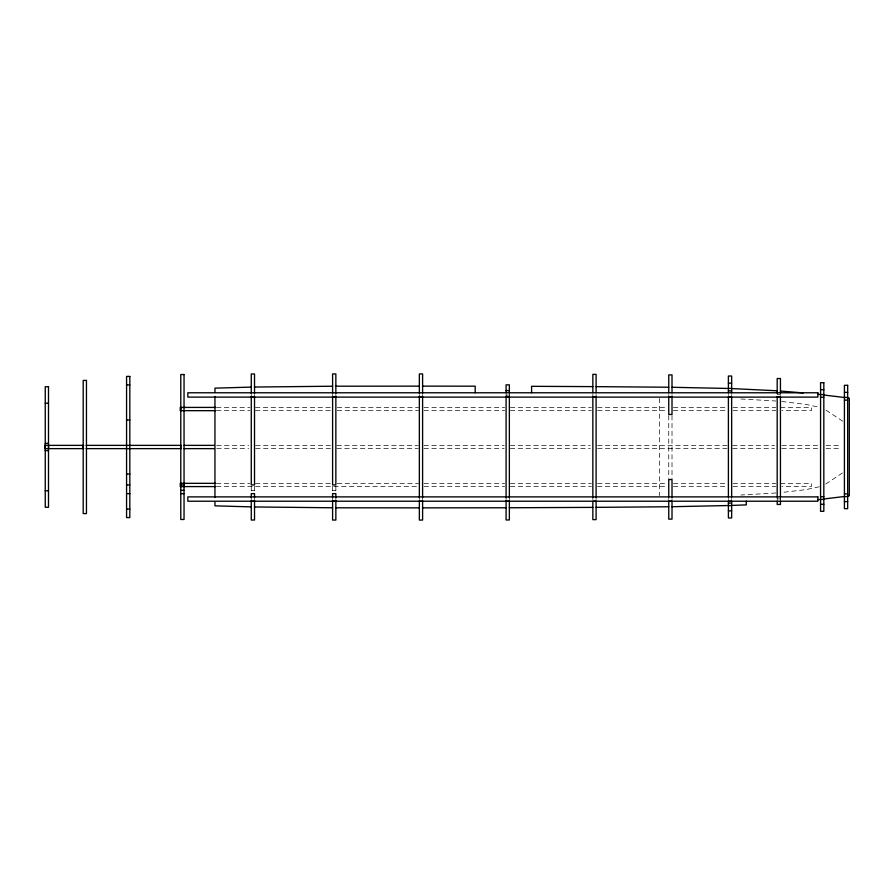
<?xml version="1.0" encoding="UTF-8"?>
<svg xmlns="http://www.w3.org/2000/svg" width="894" height="894" viewBox="0 0 894 894"><rect width="100%" height="100%" fill="white"/><g stroke="black" fill="none" stroke-linecap="round" stroke-linejoin="round"><path stroke-width="0.67" stroke-dasharray="4.47 3.35" d="M825.71 484.045L842.796 472.758M819.295 486.761L805.93 489.621L781.702 492.493M775.925 492.985L740.858 495.03M506.038 395.081L509.412 395.081M216.471 407.418L249.839 407.418M255.472 407.418L331.138 407.418M337.306 407.418L418.47 407.418M424.035 407.418L504.641 407.418M510.407 407.418L591.392 407.418M597.561 407.418L667.829 407.418M673.405 407.418L726.956 407.418M733.091 407.418L775.746 407.418M780.507 407.418L811.35 407.418L811.35 410.67L781.848 410.67M216.471 410.67L249.839 410.67M255.472 410.67L331.138 410.67M337.306 410.67L418.47 410.67M424.035 410.67L504.641 410.67M510.407 410.67L591.392 410.67M597.561 410.67L667.829 410.67M673.405 410.67L726.956 410.67M733.091 410.67L775.746 410.67M216.706 445.368L248.655 445.368M255.684 445.368L330.97 445.368M336.893 445.368L418.202 445.368M424.002 445.368L504.138 445.368M510.351 445.368L590.208 445.368M597.583 445.368L726.967 445.368M732.722 445.368L774.495 445.368M781.87 445.368L818.725 445.368M826.101 445.368L840.841 445.368M216.706 448.632L248.655 448.632M255.684 448.632L330.97 448.632M336.893 448.632L418.202 448.632M424.002 448.632L504.138 448.632M510.351 448.632L590.208 448.632M597.583 448.632L726.967 448.632M732.722 448.632L774.495 448.632M781.87 448.632L818.725 448.632M826.101 448.632L840.841 448.632M216.471 483.33L249.839 483.33M255.472 483.33L331.138 483.33M337.306 483.33L418.47 483.33M424.035 483.33L504.641 483.33M510.407 483.33L591.392 483.33M597.561 483.33L667.829 483.33M673.405 483.33L726.956 483.33M733.091 483.33L775.746 483.33M780.507 483.33L811.35 483.33L811.35 486.582L781.848 486.582M216.471 486.582L418.47 486.582M424.035 486.582L504.641 486.582M510.407 486.582L591.392 486.582M597.561 486.582L667.829 486.582M673.405 486.582L726.956 486.582M733.091 486.582L775.746 486.582M251.27 490.37L254.522 490.37M332.602 490.37L335.853 490.37M777.121 498.919L780.507 498.919M740.858 398.97L775.925 401.015M781.702 401.507L805.93 404.379L819.295 407.239M842.796 421.242L825.71 409.955M780.44 395.584L780.44 394.533L777.188 394.533L777.188 395.584M780.44 497.913L780.44 501.221M777.188 498.416L777.188 499.467M731.65 394.433L731.65 395.584M731.65 498.416L731.65 499.567M728.398 394.433L728.398 395.584M728.398 498.416L728.398 499.567M672.009 394.5L672.009 395.662M672.009 415.52L672.009 478.48M672.009 498.338L672.009 499.5M668.757 394.5L668.757 395.662M668.757 415.52L668.757 478.48M668.757 498.338L668.757 499.5M659.537 398.366L659.537 495.634M596.097 394.399L596.097 395.629M596.097 498.371L596.097 499.601M592.845 394.399L592.845 395.629M592.845 498.371L592.845 499.601M509.356 392.779L509.356 395.707M509.356 498.293L509.356 499.623M506.093 394.377L506.093 395.707M506.093 498.293L506.093 499.623M422.605 394.511L422.605 395.684M422.605 498.316L422.605 499.489M419.353 394.511L419.353 395.684M419.353 498.316L419.353 499.489M335.853 394.399L335.853 395.584M335.853 486.314L335.853 491.599M335.853 498.416L335.853 499.601M332.602 394.399L332.602 395.584M332.602 486.314L332.602 493.913M332.602 498.416L332.602 499.601M254.522 394.433L254.522 395.584M254.522 486.314L254.522 491.689M254.522 498.416L254.522 499.567M251.27 394.433L251.27 395.584M251.27 486.314L251.27 492.75M251.27 498.416L251.27 499.567"/><path stroke-width="1.34" d="M847.668 496.058L849.3 495.812L849.3 398.188L847.668 397.942M844.417 496.505L823.821 498.975M818.032 499.59L823.821 499.388M731.65 505.434L746.289 504.875L746.289 501.221M728.398 505.535L672.009 506.719M251.27 387.113L214.951 388.152L214.951 392.31M254.522 387.046L332.602 386.219M668.757 506.764L596.097 507.356M592.845 507.379L509.356 507.758M335.853 386.208L419.353 386.141M506.093 507.77L422.605 507.859M728.398 383.135L731.65 383.135M126.568 384.934L129.82 384.934M422.605 386.141L475.195 386.174L475.195 392.779M728.398 388.398L731.65 388.398M820.569 389.706L823.821 389.706M506.093 390.6L509.356 390.6M728.398 390.913L731.65 390.913M844.417 392.377L847.668 392.377M823.821 394.612L818.032 394.41M251.27 397.182L254.522 397.182M332.602 397.182L335.853 397.182M419.353 397.182L422.605 397.182M506.093 397.182L509.356 397.182M592.845 397.182L596.097 397.182M668.757 397.182L672.009 397.182M728.398 397.182L731.65 397.182M777.188 397.182L780.44 397.182M820.569 397.26L823.821 397.26M844.417 397.428L847.668 397.428M844.417 400.11L847.668 400.11M45.248 403.216L48.499 403.216M215.599 407.418L180.242 407.418L180.242 410.67L215.599 410.67M126.568 420.001L129.82 420.001M45.248 443.379L48.499 443.379M83.734 445.368L44.7 445.368L44.7 448.632L83.734 448.632M86.193 445.368L181.158 445.368M184.108 445.368L214.247 445.368M86.193 448.632L181.158 448.632M184.108 448.632L214.247 448.632M45.248 450.621L48.499 450.621M126.568 473.999L129.82 473.999M215.599 483.33L180.242 483.33L180.242 486.582L215.599 486.582M126.568 484.95L129.82 484.95M180.789 484.95L184.041 484.95M180.789 490.37L184.041 490.37M45.248 490.784L48.499 490.784M126.568 493.633L129.82 493.633M180.789 493.633L184.041 493.633M844.417 493.89L847.668 493.89M844.417 496.572L847.668 496.572M820.569 496.74L823.821 496.74M251.27 501.288L254.522 501.288M332.602 501.288L335.853 501.288M419.353 501.288L422.605 501.288M506.093 501.288L509.356 501.288M668.757 501.288L672.009 501.288M728.398 501.288L731.65 501.288M844.417 501.623L847.668 501.623M728.398 503.087L731.65 503.087M820.569 504.294L823.821 504.294M728.398 505.602L731.65 505.602M419.353 507.859L335.853 507.792M126.568 509.066L129.82 509.066M728.398 510.865L731.65 510.865M332.602 507.781L254.522 506.954M592.845 386.621L531.584 386.32L531.584 392.779M596.097 386.644L668.757 387.236M672.009 387.281L728.398 388.465M251.27 506.887L214.951 505.848L214.951 501.69M731.65 388.566L777.188 390.801M780.44 391.024L803.214 392.935M823.821 395.025L844.417 397.495M780.44 393.315L780.44 378.52L777.188 378.52L777.188 393.315M780.44 396.735L780.44 497.042M780.44 501.154L780.44 504.473L777.188 504.473L777.188 501.154M777.188 396.735L777.188 497.042M731.65 392.846L731.65 376.028L728.398 376.028L728.398 392.846M731.65 397.014L731.65 496.986M731.65 501.154L731.65 517.972L728.398 517.972L728.398 501.154M728.398 397.014L728.398 496.986M672.009 392.801L672.009 374.888L668.757 374.888L668.757 392.801M672.009 396.869L672.009 414.47L668.757 414.47L668.757 396.869M672.009 497.131L672.009 479.53L668.757 479.53L668.757 497.131M672.009 501.199L672.009 519.112L668.757 519.112L668.757 501.199M596.097 392.712L596.097 374.374L592.845 374.374L592.845 392.712M596.097 396.321L596.097 497.679M592.845 396.321L592.845 497.679M509.356 392.857L509.356 384.845L506.093 384.845L506.093 392.857M509.356 396.69L509.356 497.813M509.356 500.562L509.356 519.973L506.093 519.973L506.093 500.562M506.093 396.69L506.093 497.813M422.605 393.394L422.605 373.927L419.353 373.927L419.353 393.394M422.605 396.143L422.605 497.857M422.605 500.606L422.605 520.073L419.353 520.073L419.353 500.606M419.353 396.143L419.353 497.857M335.853 393.394L335.853 373.938L332.602 373.938L332.602 393.394M335.853 396.154L335.853 484.95L332.602 484.95L332.602 396.154M335.853 497.779L335.853 493.633L332.602 493.633L332.602 497.779M335.853 500.551L335.853 520.062L332.602 520.062L332.602 500.551M254.522 393.505L254.522 373.983L251.27 373.983L251.27 393.505M254.522 396.243L254.522 484.95L251.27 484.95L251.27 396.243M254.522 497.734L254.522 493.633L251.27 493.633L251.27 497.734M254.522 500.461L254.522 520.017L251.27 520.017L251.27 500.461M214.951 396.455L214.951 497.545M180.722 407.418L180.722 410.67M180.722 445.368L180.722 448.632M180.722 483.33L180.722 486.582M83.131 445.368L83.131 448.632M48.555 445.368L48.555 448.632M45.181 445.368L45.181 448.632M184.041 374.519L180.789 374.519L180.789 519.481L184.041 519.481L184.041 374.519M129.82 376.419L126.568 376.419L126.568 517.581L129.82 517.581L129.82 376.419M86.45 380.419L83.198 380.419L83.198 513.581L86.45 513.581L86.45 380.419M823.821 382.688L820.569 382.688L820.569 511.312L823.821 511.312L823.821 382.688M847.668 385.325L844.417 385.325L844.417 508.675L847.668 508.675L847.668 385.325M48.499 386.722L45.248 386.722L45.248 507.278L48.499 507.278L48.499 386.722M817.854 392.779L187.841 392.779L187.841 397.115L817.854 397.115L817.854 392.779M817.854 496.885L187.841 496.885L187.841 501.221L817.854 501.221L817.854 496.885M596.097 501.288L592.845 501.288L592.845 519.626L596.097 519.626L596.097 501.288"/></g></svg>
